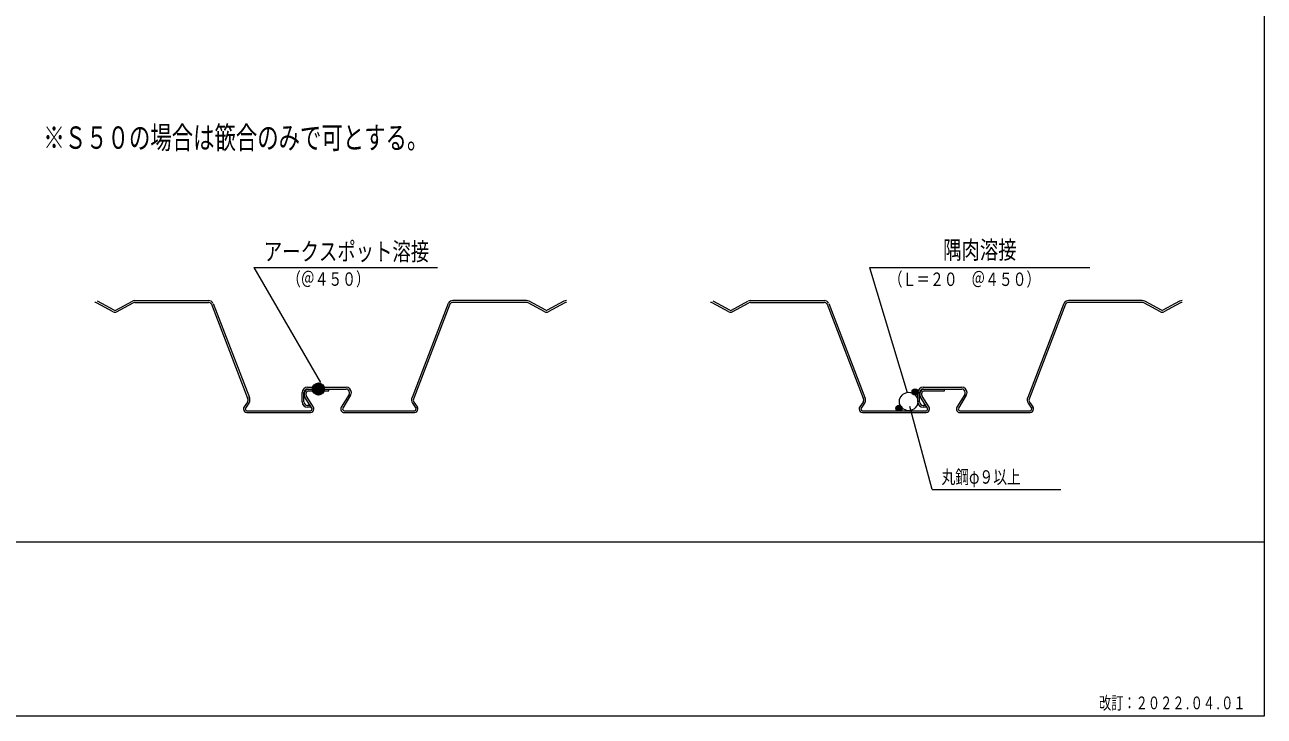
# Model space of a CAD drawing. Units: millimetres on the paper. Extents: x -292 to 292, y -205 to 205.
# Drawn here: x 150 to 292, y -205 to -125.7 of the extents above; entities that cross this region are included whole.
import ezdxf
from ezdxf.enums import TextEntityAlignment as Align

# ---------------------------------------------------------------- set-up
doc = ezdxf.new("R2010")
doc.units = ezdxf.units.MM
doc.layers.add('0-2_M1-0', color=7, linetype='Continuous', lineweight=18)
doc.layers.add('0-6_M2-2-0', color=7, linetype='Continuous', lineweight=18)
doc.styles.add('ＭＳ ゴシック', font='')
doc.styles.get('ＭＳ ゴシック').set_extended_font_data('MS Gothic')

msp = doc.modelspace()

# ---------------------------------------------------------------- linework, layer by layer
at = {"layer": '0-2_M1-0'}
for p, q in [((176.259, -153.538), (197.298, -153.538)), ((176.259, -153.538), (183.884, -166.746)), ((246.784, -153.538), (272.03, -153.538)), ((246.784, -153.538), (251.085, -167.876)), ((160.252, -158.441), (158.345, -157.414)), ((160.435, -158.441), (162.342, -157.414)), ((162.633, -157.341), (171.06, -157.341)), ((162.633, -157.551), (171.06, -157.551)), ((207.494, -157.341), (199.067, -157.341)), ((207.494, -157.551), (199.067, -157.551)), ((209.692, -158.441), (207.785, -157.414)), ((211.783, -157.414), (209.876, -158.441)), ((230.777, -158.441), (228.87, -157.414)), ((230.96, -158.441), (232.867, -157.414)), ((233.159, -157.341), (241.585, -157.341)), ((233.159, -157.551), (241.585, -157.551)), ((278.019, -157.341), (269.592, -157.341)), ((278.019, -157.551), (269.592, -157.551)), ((280.217, -158.441), (278.311, -157.414)), ((282.308, -157.414), (280.401, -158.441)), ((160.152, -158.626), (158.245, -157.6)), ((160.535, -158.626), (162.442, -157.6)), ((171.402, -157.74), (175.547, -168.546)), ((171.599, -157.665), (175.744, -168.47)), ((198.529, -157.665), (194.384, -168.47)), ((198.725, -157.74), (194.58, -168.546)), ((209.592, -158.626), (207.686, -157.6)), ((211.882, -157.6), (209.975, -158.626)), ((230.677, -158.626), (228.77, -157.6)), ((231.06, -158.626), (232.967, -157.6)), ((241.927, -157.74), (246.072, -168.546)), ((242.124, -157.665), (246.269, -168.47)), ((269.054, -157.665), (264.909, -168.47)), ((269.25, -157.74), (265.105, -168.546)), ((280.118, -158.626), (278.211, -157.6)), ((282.407, -157.6), (280.501, -158.626)), ((182.409, -167.271), (186.818, -167.271)), ((182.409, -167.481), (186.818, -167.481)), ((183.655, -166.788), (182.961, -167.481)), ((183.748, -166.794), (182.967, -167.574)), ((183.547, -166.796), (182.97, -167.373)), ((183.83, -166.81), (182.984, -167.657)), ((183.412, -166.831), (183.005, -167.239)), ((183.905, -166.834), (183.008, -167.732)), ((183.974, -166.865), (183.039, -167.8)), ((184.036, -166.902), (183.075, -167.863)), ((184.094, -166.944), (183.117, -167.92)), ((184.146, -166.991), (183.164, -167.972)), ((184.193, -167.043), (183.217, -168.019)), ((184.235, -167.1), (183.274, -168.061)), ((184.271, -167.163), (183.336, -168.098)), ((184.302, -167.231), (183.405, -168.129)), ((184.326, -167.306), (183.48, -168.153)), ((184.343, -167.389), (183.563, -168.169)), ((184.349, -167.482), (183.655, -168.175)), ((184.865, -167.692), (184.865, -167.481)), ((252.064, -167.487), (251.667, -167.884)), ((251.965, -167.487), (251.667, -167.784)), ((252.142, -167.508), (251.688, -167.962)), ((252.934, -167.271), (257.343, -167.271)), ((252.934, -167.481), (257.343, -167.481)), ((255.39, -167.692), (255.39, -167.481)), ((181.794, -168.963), (181.794, -167.885)), ((182.005, -168.963), (182.005, -167.885)), ((182.9, -169.666), (182.102, -168.418)), ((183.077, -169.553), (182.279, -168.305)), ((182.537, -167.692), (184.865, -167.692)), ((184.34, -167.59), (183.763, -168.167)), ((184.305, -167.724), (183.898, -168.131)), ((187.163, -168.095), (186.271, -169.56)), ((187.343, -168.205), (186.451, -169.67)), ((252.208, -167.542), (251.722, -168.027)), ((252.262, -167.586), (251.766, -168.082)), ((252.307, -167.641), (251.821, -168.127)), ((252.341, -167.706), (251.886, -168.16)), ((252.362, -167.784), (251.965, -168.181)), ((252.362, -167.884), (252.064, -168.181)), ((252.319, -168.963), (252.319, -167.885)), ((252.53, -168.963), (252.53, -167.885)), ((253.425, -169.666), (252.627, -168.418)), ((253.602, -169.553), (252.804, -168.305)), ((253.062, -167.692), (255.39, -167.692)), ((257.688, -168.095), (256.796, -169.56)), ((257.868, -168.205), (256.976, -169.67)), ((175.533, -168.996), (175.146, -169.535)), ((175.704, -169.119), (175.317, -169.658)), ((175.474, -169.964), (182.737, -169.964)), ((175.474, -170.174), (182.737, -170.174)), ((182.748, -169.367), (182.409, -169.367)), ((182.748, -169.577), (182.409, -169.577)), ((182.748, -169.577), (182.748, -169.367)), ((186.616, -169.964), (194.653, -169.964)), ((186.616, -170.174), (194.653, -170.174)), ((194.423, -169.119), (194.81, -169.658)), ((194.594, -168.996), (194.981, -169.535)), ((246.058, -168.996), (245.671, -169.535)), ((246.229, -169.119), (245.842, -169.658)), ((246, -169.964), (253.262, -169.964)), ((246, -170.174), (253.262, -170.174)), ((250.22, -169.33), (249.824, -169.727)), ((250.121, -169.33), (249.824, -169.628)), ((250.299, -169.351), (249.844, -169.806)), ((250.364, -169.385), (249.878, -169.871)), ((250.419, -169.43), (249.923, -169.926)), ((250.463, -169.484), (249.978, -169.97)), ((250.497, -169.55), (250.043, -170.004)), ((250.518, -169.628), (250.121, -170.025)), ((250.518, -169.727), (250.22, -170.025)), ((253.976, -179.004), (251.421, -169.468)), ((253.273, -169.367), (252.934, -169.367)), ((253.273, -169.577), (252.934, -169.577)), ((253.273, -169.577), (253.273, -169.367)), ((257.141, -169.964), (265.178, -169.964)), ((257.141, -170.174), (265.178, -170.174)), ((264.949, -169.119), (265.335, -169.658)), ((265.119, -168.996), (265.506, -169.535)), ((253.976, -179.004), (268.703, -179.004)), ((248.352, -185.044), (-54.026, -185.044))]:
    msp.add_line(p, q, dxfattribs=at)
for centre, radius in [((183.655, -167.481), 0.694), ((252.014, -167.834), 0.351), ((251.268, -168.912), 1.052), ((250.171, -169.678), 0.351)]:
    msp.add_circle(centre, radius, dxfattribs=at)
for centre, radius, start, end in [((158.054, -157.955), 0.404, 61.69924, 90), ((162.633, -157.955), 0.614, 90, 118.30076), ((162.633, -157.955), 0.404, 90, 118.30076), ((171.06, -157.955), 0.614, 32.13821, 90), ((171.06, -157.955), 0.404, 32.13821, 90), ((199.067, -157.955), 0.614, 90, 147.86179), ((199.067, -157.955), 0.404, 90, 147.86179), ((207.494, -157.955), 0.614, 61.69924, 90), ((207.494, -157.955), 0.404, 61.69924, 90), ((212.074, -157.955), 0.614, 90, 118.30076), ((212.074, -157.955), 0.404, 90, 118.30076), ((228.579, -157.955), 0.404, 61.69924, 90), ((233.159, -157.955), 0.614, 90, 118.30076), ((233.159, -157.955), 0.404, 90, 118.30076), ((241.585, -157.955), 0.614, 32.13821, 90), ((241.585, -157.955), 0.404, 32.13821, 90), ((269.592, -157.955), 0.614, 90, 147.86179), ((269.592, -157.955), 0.404, 90, 147.86179), ((278.019, -157.955), 0.614, 61.69924, 90), ((278.019, -157.955), 0.404, 61.69924, 90), ((282.599, -157.955), 0.614, 90, 118.30076), ((282.599, -157.955), 0.404, 90, 118.30076), ((160.344, -158.271), 0.404, 241.69924, 298.30076), ((160.344, -158.271), 0.194, 241.69924, 298.30076), ((209.784, -158.271), 0.404, 241.69924, 298.30076), ((209.784, -158.271), 0.194, 241.69924, 298.30076), ((230.869, -158.271), 0.404, 241.69924, 298.30076), ((230.869, -158.271), 0.194, 241.69924, 298.30076), ((280.309, -158.271), 0.404, 241.69924, 298.30076), ((280.309, -158.271), 0.194, 241.69924, 298.30076), ((182.409, -167.885), 0.614, 90, 180), ((182.409, -167.885), 0.404, 90, 180), ((182.619, -168.087), 0.614, 101.71585, 212.61308), ((186.818, -167.885), 0.614, 0, 90), ((186.818, -167.885), 0.404, 0, 90), ((252.934, -167.885), 0.614, 90, 180), ((252.934, -167.885), 0.404, 90, 180), ((253.144, -168.087), 0.614, 101.71585, 212.61308), ((257.343, -167.885), 0.614, 0, 90), ((257.343, -167.885), 0.404, 0, 90), ((175.205, -168.761), 0.404, 324.30845, 32.13821), ((175.205, -168.761), 0.614, 324.30845, 32.13821), ((182.619, -168.087), 0.404, 101.71585, 212.61308), ((186.818, -167.885), 0.404, 328.66213, 0), ((186.818, -167.885), 0.404, 328.66213, 0), ((186.818, -167.885), 0.614, 328.66213, 0), ((194.922, -168.761), 0.614, 147.86179, 215.69155), ((194.922, -168.761), 0.404, 147.86179, 215.69155), ((245.73, -168.761), 0.404, 324.30845, 32.13821), ((245.73, -168.761), 0.614, 324.30845, 32.13821), ((253.144, -168.087), 0.404, 101.71585, 212.61308), ((257.343, -167.885), 0.404, 328.66213, 0), ((257.343, -167.885), 0.404, 328.66213, 0), ((257.343, -167.885), 0.614, 328.66213, 0), ((265.448, -168.761), 0.614, 147.86179, 215.69155), ((265.448, -168.761), 0.404, 147.86179, 215.69155), ((175.474, -169.77), 0.404, 144.30845, 180), ((175.474, -169.77), 0.404, 180, 270), ((175.474, -169.77), 0.194, 144.30845, 180), ((175.474, -169.77), 0.194, 180, 270), ((182.409, -168.963), 0.614, 180, 270), ((182.409, -168.963), 0.404, 180, 270), ((182.737, -169.77), 0.404, 270, 0), ((182.737, -169.77), 0.194, 270, 0), ((182.737, -169.77), 0.194, 0, 32.61308), ((182.737, -169.77), 0.404, 0, 32.61308), ((186.616, -169.77), 0.404, 148.66213, 270), ((186.616, -169.77), 0.194, 148.66213, 270), ((194.653, -169.77), 0.404, 270, 0), ((194.653, -169.77), 0.194, 270, 0), ((194.653, -169.77), 0.194, 0, 35.69155), ((194.653, -169.77), 0.404, 0, 35.69155), ((246, -169.77), 0.404, 144.30845, 180), ((246, -169.77), 0.404, 180, 270), ((246, -169.77), 0.194, 144.30845, 180), ((246, -169.77), 0.194, 180, 270), ((252.934, -168.963), 0.614, 180, 270), ((252.934, -168.963), 0.404, 180, 270), ((253.262, -169.77), 0.404, 270, 0), ((253.262, -169.77), 0.194, 270, 0), ((253.262, -169.77), 0.194, 0, 32.61308), ((253.262, -169.77), 0.404, 0, 32.61308), ((257.141, -169.77), 0.404, 148.66213, 270), ((257.141, -169.77), 0.194, 148.66213, 270), ((265.178, -169.77), 0.404, 270, 0), ((265.178, -169.77), 0.194, 270, 0), ((265.178, -169.77), 0.194, 0, 35.69155), ((265.178, -169.77), 0.404, 0, 35.69155)]:
    msp.add_arc(centre, radius, start, end, dxfattribs=at)
at = {"layer": '0-6_M2-2-0'}
for p, q in [((292, 205), (292, -205)), ((-292, -185), (292, -185))]:
    msp.add_line(p, q, dxfattribs=at)
msp.add_lwpolyline([(292, -205), (-292, -205), (-292, 205)], dxfattribs=at)

# ---------------------------------------------------------------- texts
at = {"layer": '0-2_M1-0', "style": 'ＭＳ ゴシック', "width": 0.75}
for s, height, p in [('アークスポット溶接', 2.057, (177.405, -153.358)), ('隅肉溶接', 2.057, (255.222, -153.179)), ('（＠４５０）', 1.542, (180.071, -156.109)), ('（Ｌ＝２０\u3000＠４５０）', 1.542, (248.989, -156.13)), ('丸鋼φ９以上', 1.542, (255.032, -178.8))]:
    msp.add_text(s, height=height, dxfattribs=at).set_placement(p, align=Align.BOTTOM_LEFT)
at = {"layer": '0-6_M2-2-0', "style": 'ＭＳ ゴシック', "width": 0.7}
for s, height, p in [('※Ｓ５０の場合は篏合のみで可とする。', 2.566, (152.149, -140.708)), ('改訂：２０２２.０４.０１', 1.466, (273.073, -204.646))]:
    msp.add_text(s, height=height, dxfattribs=at).set_placement(p, align=Align.BOTTOM_LEFT)

doc.saveas('drawing.dxf')
